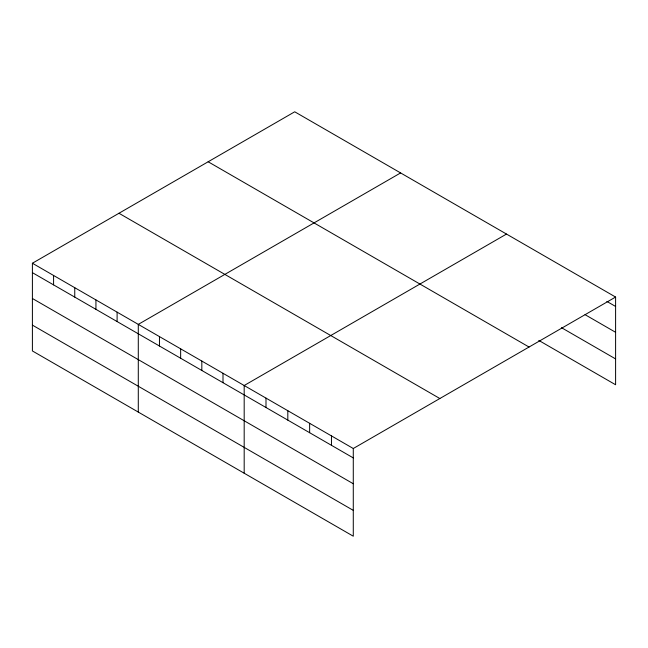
<?xml version="1.0" encoding="UTF-8"?>
<svg xmlns="http://www.w3.org/2000/svg" width="648" height="648" viewBox="0 0 648 648"><rect width="100%" height="100%" fill="white"/><g stroke="black" fill="none" stroke-linecap="round" stroke-linejoin="round"><path stroke-width="0.97" d="M32.4 263.242L353.281 448.505L353.281 536.204L32.4 350.949L32.4 263.242L294.719 111.796L615.6 297.051L615.6 384.758L538.796 340.411M400.61 172.927L138.291 324.381L138.291 412.079M506.501 234.066L244.183 385.511L244.183 473.218M353.281 448.505L615.6 297.051M606.868 301.417L615.6 306.455M585.055 314.661L615.6 332.294M561.484 327.677L615.6 358.919M208.154 161.773L529.035 347.028M118.965 213.265L439.846 398.52M32.4 272.654L353.281 457.909M32.4 298.485L353.281 483.748M32.4 325.11L353.281 510.365M331.46 435.901L331.46 445.314M309.639 423.306L309.639 432.71M287.817 410.711L287.817 420.115M265.996 398.115L265.996 407.519M223.001 373.289L223.001 382.693M201.828 361.058L201.828 370.47M180.646 348.835L180.646 358.239M159.465 336.604L159.465 346.016M117.11 312.15L117.11 321.562M95.936 299.927L95.936 309.331M74.755 287.696L74.755 297.108M53.582 275.473L53.582 284.877"/></g></svg>
